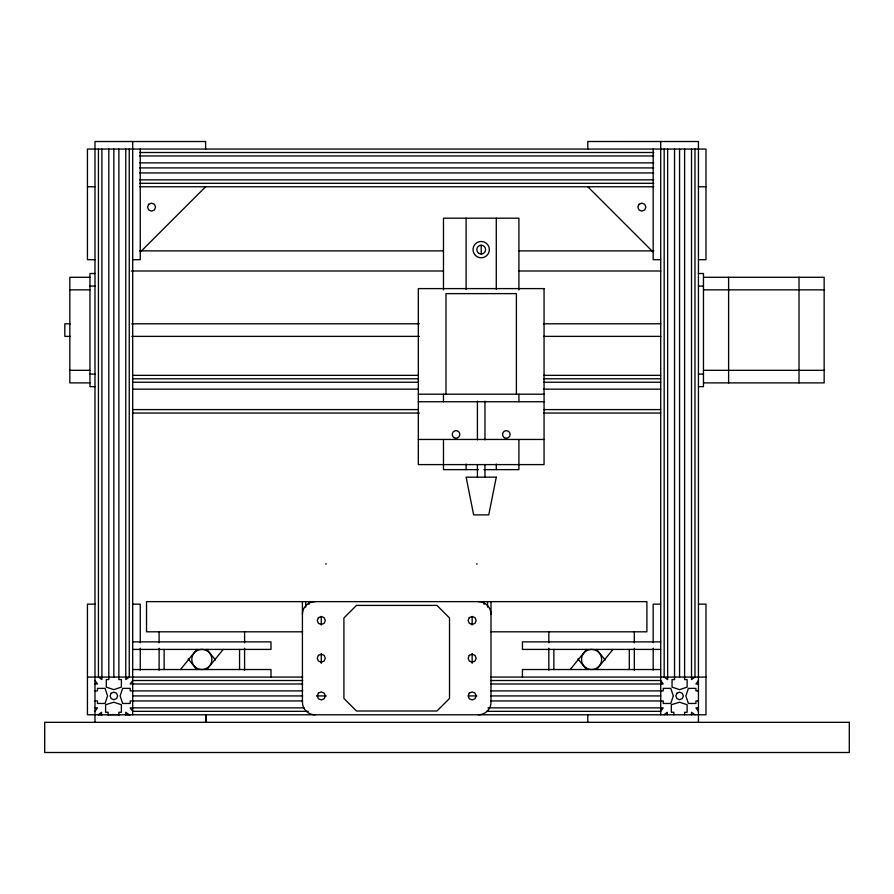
<?xml version="1.0" encoding="UTF-8"?>
<svg xmlns="http://www.w3.org/2000/svg" width="894" height="894" viewBox="0 0 894 894"><rect width="100%" height="100%" fill="white"/><g stroke="black" fill="none" stroke-linecap="round" stroke-linejoin="round"><path stroke-width="1.34" d="M94.987 711.322L97.502 707.869L94.987 707.869M698.438 680.524L695.923 683.977L698.438 683.977M180.476 669.528L196.814 649.413M206.872 669.528L223.221 649.413M570.204 669.528L586.553 649.413M596.611 669.528L612.949 649.413M140.581 251.795L205.62 186.768M98.273 714.787L101.547 712.272L101.547 714.787M664.007 714.787L667.282 712.272L667.282 714.787M139.665 152.505L653.76 152.505M139.665 155.958L653.76 155.958M139.665 162.876L653.76 162.876M139.665 167.904L653.76 167.904M139.665 172.933L653.76 172.933M139.665 179.85L653.76 179.85M139.665 183.304L653.76 183.304M87.444 186.768L94.987 186.768M139.665 186.768L653.805 186.768M698.438 186.768L705.981 186.768M139.587 250.879L443.402 250.879M518.654 250.879L653.838 250.879M94.987 259.685L87.444 259.685L87.444 149.052L705.981 149.052L705.981 259.685L698.438 259.685M132.703 259.685L140.246 259.685L140.246 149.052M660.722 259.685L653.179 259.685L653.179 149.052M131.217 270.994L443.402 270.994M518.654 270.994L660.811 270.994M94.987 273.508L89.959 273.508L89.959 386.655L94.987 386.655M698.438 273.508L703.466 273.508L703.466 386.655L698.438 386.655M89.959 277.285L69.844 277.285L69.844 382.889L89.959 382.889M703.466 277.285L824.156 277.285L824.156 382.889L703.466 382.889M89.959 286.08L94.987 286.08M698.438 286.08L703.466 286.08M69.844 289.857L89.959 289.857M703.466 289.857L824.156 289.857M70.402 323.796L64.815 323.796L64.815 336.368L70.402 336.368M131.809 323.796L419.353 323.796M543.574 323.796L660.822 323.796M131.809 336.368L419.353 336.368M543.574 336.368L660.822 336.368M69.844 370.317L89.959 370.317M703.466 370.317L824.156 370.317M89.959 374.083L94.987 374.083M698.438 374.083L703.466 374.083M132.703 375.346L418.303 375.346M543.697 375.346L660.722 375.346M132.703 378.799L418.303 378.799M543.697 378.799L660.722 378.799M132.703 382.252L418.303 382.252M543.697 382.252L660.722 382.252M132.703 389.169L418.303 389.169M543.697 389.169L660.722 389.169M418.336 394.198L544.055 394.198M418.336 401.741L544.055 401.741M132.703 409.597L418.303 409.597M543.697 409.597L660.722 409.597M132.703 413.062L419.398 413.062M543.697 413.062L660.722 413.062M418.336 439.457L544.055 439.457M478.458 469.629L443.48 469.629L443.48 439.457M483.933 469.629L518.911 469.629L518.911 439.457M325.606 563.924L326.31 563.924M476.468 563.924L477.172 563.924M94.987 604.154L87.444 604.154L87.444 714.787L705.981 714.787L705.981 604.154L698.438 604.154M132.703 604.154L140.246 604.154L140.246 642.674M660.722 604.154L653.179 604.154L653.179 642.674M302.63 631.812L146.527 631.812L146.527 601.64L646.898 601.64L646.898 631.812L490.795 631.812M132.703 641.87L270.994 641.87L270.994 649.413L132.703 649.413M660.722 641.87L522.431 641.87L522.431 649.413L660.722 649.413M132.703 669.528L270.994 669.528L270.994 677.071M660.722 669.528L522.431 669.528L522.431 677.071M87.444 677.071L302.675 677.071M490.75 677.071L705.981 677.071M302.675 680.524L132.703 680.524L130.189 683.977L302.675 683.977M490.75 680.524L660.722 680.524L663.236 683.977L490.75 683.977M94.987 683.977L97.502 683.977L94.987 680.524M94.987 690.894L97.502 690.894L97.502 688.38L105.045 688.38L107.559 695.923L105.045 703.466L97.502 703.466L97.502 700.952L94.987 700.952M302.675 690.894L130.189 690.894L130.189 688.38L122.646 688.38L120.131 695.923L122.646 703.466L130.189 703.466L130.189 700.952L302.675 700.952M490.75 690.894L663.236 690.894L663.236 688.38L670.779 688.38L673.294 695.923L670.779 703.466L663.236 703.466L663.236 700.952L490.75 700.952M698.438 690.894L695.923 690.894L695.923 688.38L688.38 688.38L685.866 695.923L688.38 703.466L695.923 703.466L695.923 700.952L698.438 700.952M132.703 695.923L302.675 695.923M316.599 695.923L326.355 695.923M468.467 695.923L476.826 695.923M490.75 695.923L660.722 695.923M304.061 707.869L130.189 707.869L132.703 711.322L308.24 711.322M487.968 707.869L663.236 707.869L660.722 711.322L486.571 711.322M698.438 707.869L695.923 707.869L698.438 711.322M98.172 714.652L102.397 714.652M107.604 714.652L119.729 714.652M125.115 714.652L130.502 714.652M694.984 714.787L691.52 712.272L691.52 714.787M129.25 714.787L125.786 712.272L125.786 714.787M587.805 186.757L652.844 251.795M596.611 649.413L605.204 659.995M577.949 658.934L586.553 669.528M206.872 649.413L215.476 659.995M188.221 658.934L196.814 669.528M799.012 277.285L799.012 382.889M728.61 277.285L728.61 382.889M698.438 722.33L698.438 141.509L587.805 141.498L587.805 149.041M694.984 149.052L694.984 677.071L691.52 679.585L691.52 149.052M684.614 149.052L684.603 679.585L687.128 679.585L687.128 687.128L679.574 689.643L672.042 687.128L672.042 679.585L674.545 679.585L674.545 149.052M684.603 714.787L684.603 712.272L687.128 712.272L687.128 704.729L679.574 702.215L671.338 704.729L671.338 712.272L673.852 712.272L673.852 714.787M679.574 149.052L679.574 677.071M667.639 149.052L667.639 679.585L664.175 677.071L664.175 149.052M660.722 141.509L660.722 714.787M653.179 648.172L653.179 670.187M634.315 631.812L634.315 642.775M634.315 648.262L634.315 670.209M629.298 649.413L629.298 669.528M587.805 714.787L587.805 722.33M553.867 649.413L553.867 669.528M548.827 631.812L548.827 642.775M548.827 648.262L548.827 670.209M518.911 289.891L518.911 218.192L443.48 218.192L443.48 289.891M518.911 394.198L518.911 401.741M516.397 394.198L516.397 293.623L445.994 293.623L445.994 394.198M496.282 218.192L496.282 289.433M496.282 464.042L496.282 469.629M490.996 601.64L491.007 702.215A12.572 12.572 0 0 1 478.424 714.787M487.543 601.64L487.543 607.115M484.961 401.115L484.961 439.837M484.961 464.724L484.961 477.172M484.09 601.64L484.09 604.378M481.195 245.224L481.195 254.019M477.418 401.115L477.418 439.837M477.418 464.724L477.418 477.172M472.144 616.726L472.144 624.951M472.144 653.749L472.144 663.348M466.109 218.192L466.109 289.433M466.109 464.042L466.109 469.629M443.48 394.198L443.48 401.741M321.281 616.726L321.281 624.951M321.281 653.749L321.281 663.348M308.989 601.64L308.989 604.378M305.703 601.64L305.703 607.115M302.418 601.64L302.418 702.215A12.572 12.572 0 0 0 314.99 714.787M244.587 631.812L244.587 642.775M244.587 648.262L244.587 670.209M239.558 649.413L239.558 669.528M206.112 714.652L206.112 722.196M205.62 149.052L205.62 141.509L94.987 141.509L94.987 722.33M205.62 714.787L205.62 722.33M164.127 649.413L164.127 669.528M159.11 631.812L159.11 642.775M159.11 648.262L159.11 670.209M140.246 648.172L140.246 670.187M132.703 141.509L132.703 714.787M129.25 149.052L129.25 677.071L125.786 679.585L125.786 149.052M118.88 149.052L118.868 679.585L121.383 679.585L121.383 687.128L113.84 689.643L106.297 687.128L106.297 679.585L108.811 679.585L108.811 149.052M118.868 714.787L118.868 712.272L121.383 712.272L121.383 704.729L113.84 702.215L105.604 704.729L105.604 712.272L108.118 712.272L108.118 714.787M113.84 149.052L113.84 677.071M101.905 149.052L101.905 679.585L98.441 677.071L98.441 149.052M302.418 614.212A12.572 12.572 0 0 1 314.99 601.64M478.424 601.64A12.572 12.572 0 0 1 491.007 614.212M496.282 477.172L488.739 514.888L473.652 514.888L466.109 477.172L496.282 477.172M148.717 204.279L147.532 207.129L148.717 209.967L151.555 211.152L154.405 209.967L155.578 207.129L154.405 204.279L151.555 203.106L148.717 204.279M111.18 693.252L110.074 695.923L111.18 698.594L113.84 699.7L116.511 698.594L117.617 695.923L116.511 693.252L113.84 692.157L111.18 693.252M318.432 617.642L317.258 620.492L318.432 623.341L321.281 624.515L324.131 623.341L325.304 620.492L324.131 617.642L321.281 616.469L318.432 617.642M318.432 655.358L317.258 658.207L318.432 661.057L321.281 662.231L324.131 661.057L325.304 658.207L324.131 655.358L321.281 654.184L318.432 655.358M318.432 693.073L317.258 695.923L318.432 698.773L321.281 699.946L324.131 698.773L325.304 695.923L324.131 693.073L321.281 691.9L318.432 693.073M639.02 204.279L637.835 207.129L639.02 209.967L641.858 211.152L644.708 209.967L645.881 207.129L644.708 204.279L641.858 203.106L639.02 204.279M469.294 617.642L468.121 620.492L469.294 623.341L472.144 624.515L474.993 623.341L476.167 620.492L474.993 617.642L472.144 616.469L469.294 617.642M469.294 655.358L468.121 658.207L469.294 661.057L472.144 662.231L474.993 661.057L476.167 658.207L474.993 655.358L472.144 654.184L469.294 655.358M469.294 693.073L468.121 695.923L469.294 698.773L472.144 699.946L474.993 698.773L476.167 695.923L474.993 693.073L472.144 691.9L469.294 693.073M676.914 693.252L675.808 695.923L676.914 698.594L679.574 699.7L682.245 698.594L683.351 695.923L682.245 693.252L679.574 692.157L676.914 693.252M356.482 605.406L343.911 617.977L343.911 698.438L356.482 711.009L436.942 711.009L449.514 698.438L449.514 617.977L436.942 605.406L356.482 605.406M544.055 288.594L418.336 288.594L418.336 464.601L544.055 464.601L544.055 288.594M849.3 722.33L44.7 722.33L44.7 752.502L849.3 752.502L849.3 722.33M454.163 437.691A3.777 3.777 0 0 0 459.818 434.428A3.777 3.777 0 0 0 454.163 431.165A3.777 3.777 0 0 0 454.163 437.691M504.451 437.691A3.777 3.777 0 0 0 510.105 434.428A3.777 3.777 0 0 0 504.451 431.165A3.777 3.777 0 0 0 504.451 437.691M475.418 255.405A8.169 8.169 0 0 0 489.085 251.739A8.169 8.169 0 0 0 479.083 241.726A8.169 8.169 0 0 0 475.418 255.405M478.994 253.427A4.403 4.403 0 0 0 485.598 249.627A4.403 4.403 0 0 0 478.994 245.816A4.403 4.403 0 0 0 478.994 253.427M586.553 668.176A10.057 10.057 0 0 0 601.64 659.47A10.057 10.057 0 0 0 586.553 650.754A10.057 10.057 0 0 0 586.553 668.176M194.736 666.578A10.057 10.057 0 0 0 211.565 662.063A10.057 10.057 0 0 0 199.25 649.748A10.057 10.057 0 0 0 194.736 666.578"/></g></svg>
